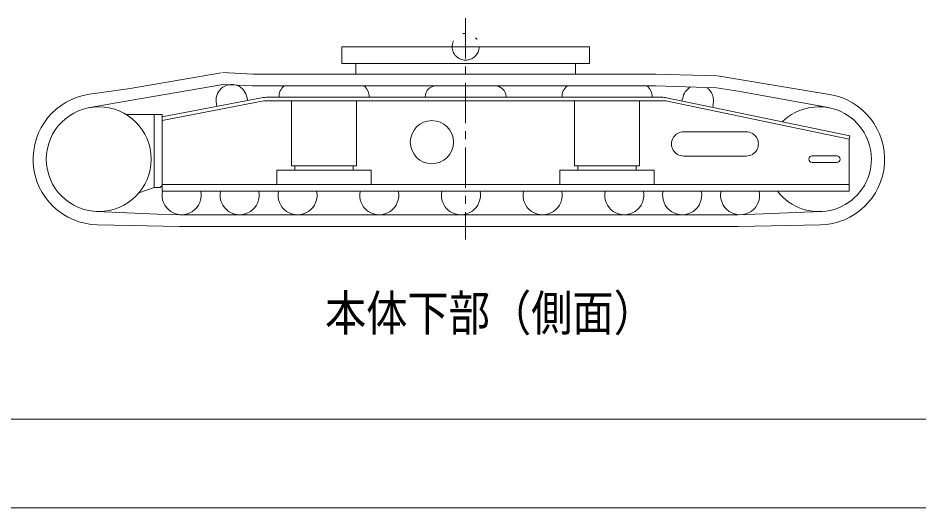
# Model space of a CAD drawing. Units: millimetres on the paper. Extents: x -420 to 420, y -297 to 297.
# Drawn here: x -345.3 to -233.8, y -297 to -236.4 of the extents above; entities that cross this region are included whole.
import ezdxf
from ezdxf.enums import TextEntityAlignment as Align

# ---------------------------------------------------------------- set-up
doc = ezdxf.new("R2010")
doc.units = ezdxf.units.MM
doc.linetypes.add('CHAIN1', pattern=[8, 5, -1, 1, -1])
doc.linetypes.add('DASHED_DOUBLE_DOTTED', pattern=[11, 6, -1.5, 0.25, -1.5, 0.25, -1.5])
doc.layers.add('0-0_0', color=7, linetype='Continuous', lineweight=18)
doc.layers.add('0-1_1', color=7, linetype='Continuous', lineweight=18)
doc.styles.add('ＭＳ ゴシック', font='')
doc.styles.get('ＭＳ ゴシック').set_extended_font_data('MS Gothic')

msp = doc.modelspace()

# ---------------------------------------------------------------- linework, layer by layer
at = {"layer": '0-0_0', "linetype": 'CHAIN1'}
msp.add_line((-289.908, -236.405), (-289.908, -263.812), dxfattribs=at)
at = {"layer": '0-0_0'}
for p, q in [((-274.591, -239.962), (-305.225, -239.962)), ((-305.225, -239.962), (-305.225, -242.045)), ((-274.591, -239.962), (-274.591, -242.045)), ((-274.591, -242.045), (-305.225, -242.045)), ((-331.395, -245.113), (-320.146, -243.165)), ((-319.987, -243.155), (-316.181, -243.329)), ((-316.181, -243.329), (-266.407, -243.329)), ((-266.384, -243.329), (-258.825, -243.564)), ((-258.736, -243.572), (-244.889, -245.853)), ((-331.395, -245.113), (-336.417, -245.827)), ((-331.189, -246.566), (-319.895, -244.61)), ((-320.054, -244.62), (-316.248, -244.794)), ((-316.248, -244.795), (-266.407, -244.795)), ((-266.43, -244.795), (-258.871, -245.03)), ((-265.497, -246.212), (-314.55, -246.212)), ((-294.908, -246.129), (-294.908, -246.212)), ((-284.908, -246.129), (-284.908, -246.212)), ((-331.167, -246.562), (-336.392, -247.476)), ((-314.941, -246.249), (-327.441, -248.638)), ((-314.863, -246.658), (-327.441, -249.062)), ((-320.696, -247.026), (-320.733, -247.034)), ((-320.733, -247.034), (-320.673, -247.345)), ((-316.902, -246.302), (-316.94, -246.309)), ((-316.902, -246.302), (-316.843, -246.613)), ((-265.497, -246.629), (-314.55, -246.629)), ((-311.425, -246.629), (-311.425, -254.695)), ((-303.391, -246.629), (-303.391, -254.695)), ((-276.425, -246.629), (-276.425, -254.695)), ((-268.391, -246.629), (-268.391, -254.695)), ((-242.491, -251.395), (-265.156, -246.664)), ((-242.406, -250.988), (-265.071, -246.256)), ((-263.094, -246.345), (-263.159, -246.655)), ((-263.057, -246.353), (-263.094, -246.345)), ((-259.276, -247.142), (-259.341, -247.452)), ((-259.276, -247.142), (-259.313, -247.135)), ((-327.441, -248.346), (-331.897, -248.346)), ((-328.441, -248.346), (-328.441, -257.379)), ((-327.441, -248.346), (-327.441, -257.812)), ((-262.945, -250.479), (-255.195, -250.479)), ((-242.406, -250.988), (-242.491, -251.395)), ((-242.491, -251.395), (-242.491, -257.812)), ((-262.945, -253.479), (-255.195, -253.479)), ((-243.991, -253.445), (-247.041, -253.445)), ((-303.391, -254.695), (-311.425, -254.695)), ((-311.008, -254.695), (-311.008, -255.229)), ((-303.808, -254.695), (-303.808, -255.229)), ((-268.391, -254.695), (-276.425, -254.695)), ((-276.008, -254.695), (-276.008, -255.229)), ((-268.808, -254.695), (-268.808, -255.229)), ((-243.991, -254.279), (-247.041, -254.279)), ((-313.241, -255.229), (-313.241, -256.979)), ((-301.575, -255.229), (-313.241, -255.229)), ((-301.575, -255.229), (-301.575, -256.979)), ((-278.241, -255.229), (-278.241, -256.979)), ((-266.575, -255.229), (-278.241, -255.229)), ((-266.575, -255.229), (-266.575, -256.979)), ((-327.691, -257.379), (-327.441, -257.129)), ((-242.491, -256.979), (-327.441, -256.979)), ((-328.441, -257.379), (-330.176, -257.964)), ((-327.691, -257.379), (-328.441, -257.379)), ((-242.491, -257.812), (-327.441, -257.812)), ((-328.004, -260.67), (-335.558, -260.34)), ((-325.243, -260.729), (-328.004, -260.67)), ((-256.208, -260.729), (-245.963, -260.341)), ((-325.259, -260.729), (-256.208, -260.729)), ((-325.275, -262.195), (-335.449, -261.977)), ((-325.275, -262.195), (-256.208, -262.195)), ((-256.208, -262.195), (-246.034, -261.977))]:
    msp.add_line(p, q, dxfattribs=at)
at = {"layer": '0-0_0', "color": 3}
for p, q in [((-303.491, -242.045), (-303.491, -243.295)), ((-276.325, -242.045), (-276.325, -243.295))]:
    msp.add_line(p, q, dxfattribs=at)
at = {"layer": '0-0_0'}
msp.add_lwpolyline([(-258.871, -245.03), (-256.208, -245.448), (-245.044, -247.484)], dxfattribs=at)
at = {"layer": '0-0_0', "linetype": 'DASHED_DOUBLE_DOTTED'}
msp.add_circle((-289.908, -239.962), 1.667, dxfattribs=at)
at = {"layer": '0-0_0'}
for centre, radius in [((-335.275, -253.862), 6.483), ((-294.075, -251.762), 2.667)]:
    msp.add_circle(centre, radius, dxfattribs=at)
for centre, radius, start, end in [((-318.843, -246.537), 1.917, 6.84076, 194.81879), ((-311.475, -246.045), 1.5, 123.55425, 186.37781), ((-303.341, -246.045), 1.5, 353.6222, 56.44575), ((-293.575, -246.129), 1.333, 90.00002, 180), ((-293.575, -246.129), 1.333, 90.00002, 180), ((-286.241, -246.129), 1.333, 359.99999, 90.00002), ((-286.241, -246.129), 1.333, 359.99999, 90.00002), ((-276.475, -246.045), 1.5, 123.55425, 186.37781), ((-268.342, -246.045), 1.5, 353.6222, 56.44575), ((-261.158, -246.613), 1.917, 118.60185, 172.19727), ((-261.158, -246.613), 1.917, 344.21929, 57.83557), ((-335.275, -253.862), 8.117, 98.0879, 268.77138), ((-314.55, -248.295), 2.083, 90, 100.81879), ((-265.497, -248.295), 2.083, 78.2083, 90), ((-246.208, -253.862), 8.117, 271.23046, 80.64607), ((-314.55, -248.295), 1.667, 90, 100.81879), ((-265.497, -248.295), 1.667, 78.2083, 90), ((-246.208, -253.862), 6.483, 217.53553, 134.57653), ((-262.945, -251.979), 1.5, 89.99998, 270), ((-255.195, -251.979), 1.5, 270.00002, 90.0323), ((-247.041, -253.862), 0.417, 90, 269.99998), ((-243.991, -253.862), 0.417, 270.00005, 90.00002), ((-325.025, -258.312), 2.417, 168.05945, 11.94055), ((-317.858, -258.312), 2.417, 168.05945, 11.94055), ((-310.691, -258.312), 2.417, 168.05945, 11.94055), ((-300.591, -258.312), 2.417, 168.05945, 11.94055), ((-290.491, -258.312), 2.417, 168.05945, 11.94055), ((-280.391, -258.312), 2.417, 168.05945, 11.94055), ((-270.291, -258.312), 2.417, 168.05945, 11.94055), ((-263.125, -258.312), 2.417, 168.05945, 11.94055), ((-255.958, -258.312), 2.417, 168.05945, 11.94055)]:
    msp.add_arc(centre, radius, start, end, dxfattribs=at)
at = {"layer": '0-1_1'}
for p, q in [((-411.5, -286), (411.5, -286)), ((-420.5, -297), (420.5, -297))]:
    msp.add_line(p, q, dxfattribs=at)

# ---------------------------------------------------------------- texts
at = {"layer": '0-0_0', "style": 'ＭＳ ゴシック', "width": 0.85}
msp.add_text('本体下部（側面）', height=4.399, dxfattribs=at).set_placement((-307.296, -276.411), align=Align.BOTTOM_LEFT)

doc.saveas('drawing.dxf')
